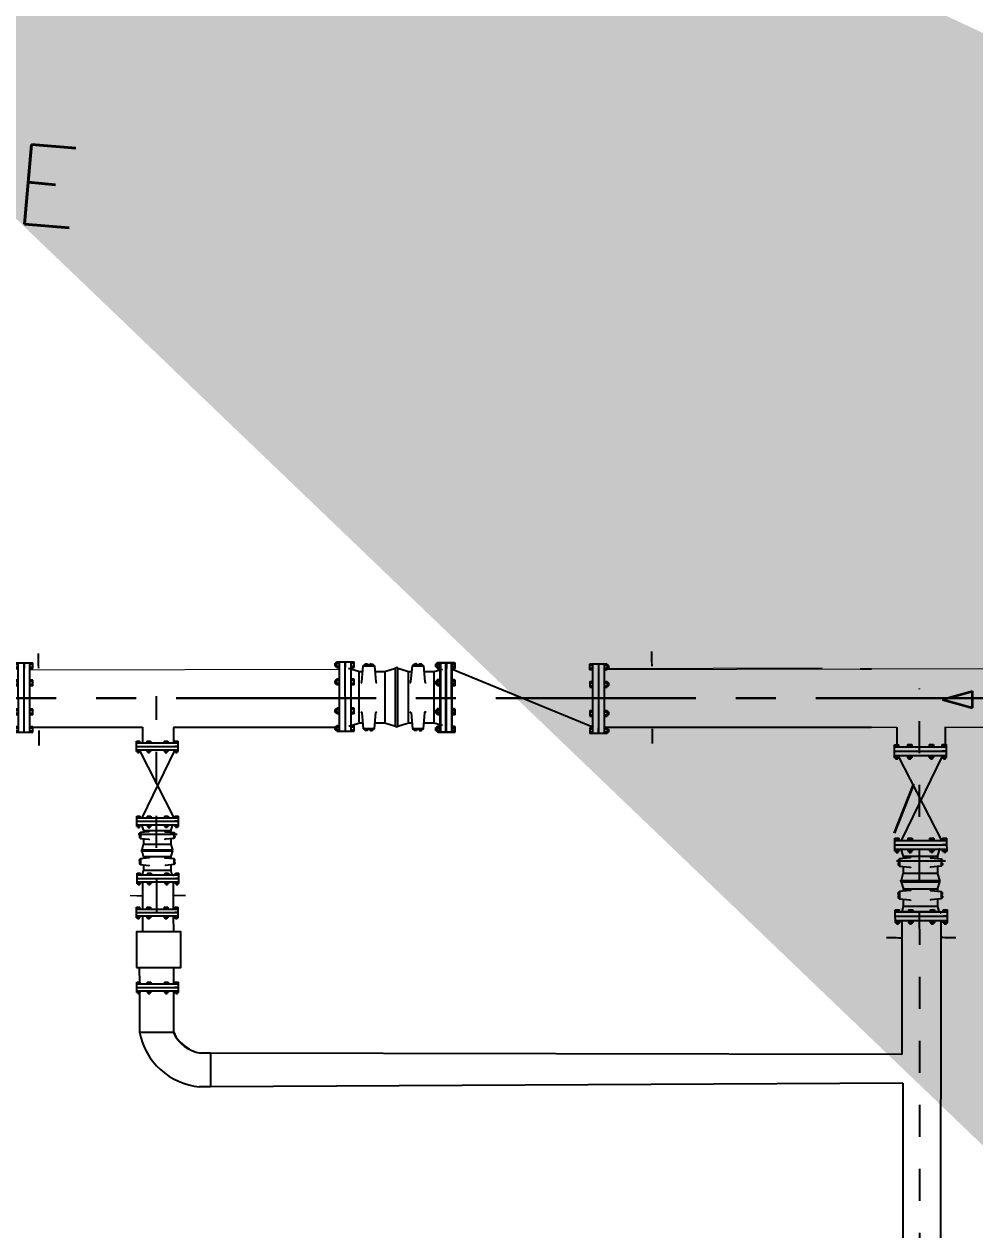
# Model space of a CAD drawing. Header units: inches. Extents: x 191440 to 383551, y 141400 to 284946.
# Drawn here: x 191682.444 to 191685.417, y 141630.821 to 141634.591 of the extents above; entities that cross this region are included whole.
import ezdxf

# ---------------------------------------------------------------- set-up
doc = ezdxf.new("R2010")
doc.units = ezdxf.units.IN
doc.header["$MEASUREMENT"] = 0
for name, pattern in [('CENTER', [2, 1.25, -0.25, 0.25, -0.25]), ('DASHDOT', [1, 0.5, -0.25, 0, -0.25]), ('DGN Style 3', [426.72, 304.8, -121.92]), ('HIDDEN', [9.525, 6.35, -3.175])]:
    doc.linetypes.add(name, pattern=pattern)
for name, color, linetype in [('ARMATURE', 2, 'Continuous'), ('Sanitary', 6, 'Continuous'), ('VP', 7, 'Continuous')]:
    doc.layers.add(name, color=color, linetype=linetype)
for name, color, linetype, lineweight in [('P-TW', 5, 'Continuous', 35), ('PIPING', 40, 'Continuous', 30), ('WB-SJ3-M-SECTA - P-TW', 7, 'Continuous', 35)]:
    doc.layers.add(name, color=color, linetype=linetype, lineweight=lineweight)
doc.styles.add('ROMANS', font='romans', dxfattribs={"height": 1})
doc.dimstyles.new('osama', dxfattribs={"dimtxt": 50, "dimasz": 45, "dimexe": 0.18, "dimexo": 0.0625, "dimgap": 0.2, "dimtad": 0, "dimdec": 0, "dimzin": 0, "dimdsep": 46, "dimtxsty": 'ROMANS', "dimcen": 0, "dimse1": 1, "dimse2": 1, "dimclrd": 3, "dimclre": 3, "dimclrt": 5, "dimadec": 0, "dimazin": 0, "dimtfac": 0.6, "dimtdec": 0, "dimtmove": 2, "dimatfit": 3, "dimfxl": 1, "dimtolj": 1, "dimtzin": 0, "dimarcsym": 0})

# ---------------------------------------------------------------- blocks, each defined once
blk = doc.blocks.new('FLANGE')
h = blk.add_hatch(color=256)
h.dxf.hatch_style = 1
h.paths.add_polyline_path([(2834.8568, 2262.3253), (2834.8643, 2262.3253), (2834.8643, 2262.3178), (2834.8568, 2262.3178)])
h.paths.add_polyline_path([(2834.8568, 2262.2728), (2834.8568, 2262.2803), (2834.8643, 2262.2803), (2834.8643, 2262.2728)])
h.paths.add_polyline_path([(2834.8568, 2262.3928), (2834.8568, 2262.4003), (2834.8643, 2262.4003), (2834.8643, 2262.3928)])
h.paths.add_polyline_path([(2834.8568, 2262.4378), (2834.8568, 2262.4453), (2834.8643, 2262.4453), (2834.8643, 2262.4378)])
h = blk.add_hatch(color=256)
h.dxf.hatch_style = 1
h.paths.add_polyline_path([(2834.8943, 2262.2691), (2834.8943, 2262.2728), (2834.9018, 2262.2728), (2834.9018, 2262.2691)])
h.paths.add_polyline_path([(2834.8943, 2262.2803), (2834.8943, 2262.2841), (2834.9018, 2262.2841), (2834.9018, 2262.2803)])
h.paths.add_polyline_path([(2834.8943, 2262.3141), (2834.8943, 2262.3178), (2834.9018, 2262.3178), (2834.9018, 2262.3141)])
h.paths.add_polyline_path([(2834.9018, 2262.3291), (2834.9018, 2262.3253), (2834.8943, 2262.3253), (2834.8943, 2262.3291)])
h.paths.add_polyline_path([(2834.9018, 2262.3928), (2834.9018, 2262.3891), (2834.8943, 2262.3891), (2834.8943, 2262.3928)])
h.paths.add_polyline_path([(2834.8943, 2262.4003), (2834.8943, 2262.4041), (2834.9018, 2262.4041), (2834.9018, 2262.4003)])
h.paths.add_polyline_path([(2834.9018, 2262.4378), (2834.9018, 2262.4341), (2834.8943, 2262.4341), (2834.8943, 2262.4378)])
h.paths.add_polyline_path([(2834.9018, 2262.4491), (2834.9018, 2262.4453), (2834.8943, 2262.4453), (2834.8943, 2262.4491)])
for p, q in [((2834.8531, 2262.4453), (2834.8531, 2262.4378)), ((2834.8531, 2262.4453), (2834.8643, 2262.4453)), ((2834.8531, 2262.4378), (2834.8643, 2262.4378)), ((2834.8568, 2262.4491), (2834.8568, 2262.4341)), ((2834.8568, 2262.4491), (2834.8643, 2262.4491)), ((2834.8568, 2262.4341), (2834.8643, 2262.4341)), ((2834.8643, 2262.4491), (2834.8643, 2262.2691)), ((2834.8643, 2262.4491), (2834.8793, 2262.4491)), ((2834.8793, 2262.4491), (2834.8793, 2262.2691)), ((2834.8793, 2262.4491), (2834.8793, 2262.2691)), ((2834.8793, 2262.4491), (2834.8943, 2262.4491)), ((2834.8943, 2262.4491), (2834.8943, 2262.2691)), ((2834.8943, 2262.4491), (2834.9018, 2262.4491)), ((2834.8943, 2262.4453), (2834.9018, 2262.4453)), ((2834.8943, 2262.4378), (2834.9018, 2262.4378)), ((2834.8943, 2262.4341), (2834.9018, 2262.4341)), ((2834.9018, 2262.4491), (2834.9018, 2262.4341)), ((2834.8568, 2262.4041), (2834.8568, 2262.3891)), ((2834.8643, 2262.4041), (2834.8568, 2262.4041)), ((2834.9018, 2262.4041), (2834.8943, 2262.4041)), ((2834.9018, 2262.4041), (2834.9018, 2262.3891)), ((2834.8531, 2262.4003), (2834.8531, 2262.3928)), ((2834.8643, 2262.4003), (2834.8531, 2262.4003)), ((2834.8643, 2262.3928), (2834.8531, 2262.3928)), ((2834.8643, 2262.3891), (2834.8568, 2262.3891)), ((2834.9018, 2262.4003), (2834.8943, 2262.4003)), ((2834.9018, 2262.3928), (2834.8943, 2262.3928)), ((2834.9018, 2262.3891), (2834.8943, 2262.3891)), ((2834.8531, 2262.3253), (2834.8531, 2262.3178)), ((2834.8643, 2262.3253), (2834.8531, 2262.3253)), ((2834.8643, 2262.3178), (2834.8531, 2262.3178)), ((2834.8568, 2262.3291), (2834.8568, 2262.3141)), ((2834.8643, 2262.3291), (2834.8568, 2262.3291)), ((2834.8643, 2262.3141), (2834.8568, 2262.3141)), ((2834.9018, 2262.3291), (2834.8943, 2262.3291)), ((2834.9018, 2262.3253), (2834.8943, 2262.3253)), ((2834.9018, 2262.3178), (2834.8943, 2262.3178)), ((2834.9018, 2262.3141), (2834.8943, 2262.3141)), ((2834.9018, 2262.3291), (2834.9018, 2262.3141)), ((2834.8531, 2262.2803), (2834.8531, 2262.2728)), ((2834.8531, 2262.2803), (2834.8643, 2262.2803)), ((2834.8568, 2262.2841), (2834.8568, 2262.2691)), ((2834.8568, 2262.2841), (2834.8643, 2262.2841)), ((2834.8793, 2262.2691), (2834.8793, 2262.2841)), ((2834.8943, 2262.2841), (2834.9018, 2262.2841)), ((2834.8943, 2262.2803), (2834.9018, 2262.2803)), ((2834.9018, 2262.2841), (2834.9018, 2262.2691)), ((2834.8531, 2262.2728), (2834.8643, 2262.2728)), ((2834.8568, 2262.2691), (2834.8643, 2262.2691)), ((2834.8643, 2262.2691), (2834.8793, 2262.2691)), ((2834.8793, 2262.2691), (2834.8943, 2262.2691)), ((2834.8943, 2262.2728), (2834.9018, 2262.2728)), ((2834.8943, 2262.2691), (2834.9018, 2262.2691))]:
    blk.add_line(p, q)

msp = doc.modelspace()

# ---------------------------------------------------------------- linework, layer by layer
at = {"color": 132}
for p, q in [((191683.46665, 141632.38683, -980.94982), (191683.46646, 141632.59015, -980.94982)), ((191683.46665, 141632.38683, -980.94982), (191683.46646, 141632.59015, -980.94982)), ((191682.80057, 141632.05811, -416.55868), (191682.92256, 141632.05822, -416.55868)), ((191682.80057, 141632.05811, -416.55868), (191682.92256, 141632.05822, -416.55868)), ((191685.17168, 141631.97468, -490.17491), (191685.32417, 141631.97482, -490.17491)), ((191685.17168, 141631.97468, -490.17491), (191685.32417, 141631.97482, -490.17491))]:
    msp.add_line(p, q, dxfattribs=at)
for p, q in [((191683.78525, 141632.57307, -980.94982), (191684.22421, 141632.3921, -980.94982)), ((191682.91358, 141632.10848, -416.55868), (191682.80458, 141632.32139, -416.55868)), ((191682.81311, 141632.10875, -416.55868), (191682.91666, 141632.32159, -416.55868)), ((191685.31295, 141632.03764, -490.17491), (191685.17669, 141632.30377, -490.17491)), ((191685.18735, 141632.03798, -490.17491), (191685.31679, 141632.30403, -490.17491))]:
    msp.add_line(p, q)
at = {"linetype": 'DASHDOT', "ltscale": 0.1}
for p, q in [((191685.24959, 141621.71161, -122.09373), (191685.24343, 141632.5132, -122.09373)), ((191682.85866, 141631.81565, -122.09373), (191682.85797, 141632.48893, -122.09373))]:
    msp.add_line(p, q, dxfattribs=at)
at = {"color": 4, "linetype": 'HIDDEN', "ltscale": 0.1}
for points, const_width, elevation in [([(191682.48848, 141632.62358), (191682.48918, 141632.57639)], 0.00618, 0.6), ([(191684.406, 141632.62967), (191684.40671, 141632.58249)], 0.00618, 0.6), ([(191682.49026, 141632.38204), (191682.49096, 141632.33485)], 0.00618, 491.37491), ([(191684.40779, 141632.38813), (191684.40849, 141632.34095)], 0.00618, 491.37491), ([(191682.81287, 141631.86522), (191682.77512, 141631.86571)], 0.00495, -23.93875), ([(191682.94887, 141631.8658), (191682.91112, 141631.86629)], 0.00495, -416.55868), ([(191685.18705, 141631.73357), (191685.13987, 141631.73418)], 0.00618, 0.6), ([(191685.35705, 141631.73429), (191685.30986, 141631.7349)], 0.00618, -490.17491)]:
    msp.add_lwpolyline(points, dxfattribs=dict(at, const_width=const_width, elevation=elevation))
at = {"color": 5}
for points, elevation in [([(191685.09341, 141632.57347), (191685.05832, 141632.57337)], -490.17491), ([(191682.81469, 141632.39166), (191682.46232, 141632.39175)], -490.17491), ([(191682.8147, 141632.3922), (191682.81459, 141632.34084)], -416.55868), ([(191682.91088, 141632.39165), (191682.91116, 141632.3411)], -416.55868), ([(191683.43045, 141632.39144), (191682.91088, 141632.39153)], -490.17491), ([(191685.09341, 141632.39133), (191684.25757, 141632.3916)], -490.17491), ([(191685.17283, 141632.39245), (191685.1727, 141632.32824)], -490.17491), ([(191685.3232, 141632.39331), (191685.32355, 141632.33018)], -490.17491), ([(191682.81387, 141631.90853), (191682.81402, 141631.8238)], -416.55868), ([(191682.91045, 141631.90861), (191682.91059, 141631.82389)], -416.55868), ([(191682.81406, 141631.80209), (191682.81415, 141631.75272)], -416.55868), ([(191682.91063, 141631.80218), (191682.91071, 141631.75272)], -416.55868), ([(191685.18789, 141631.7877), (191685.18827, 141631.36889)], -490.17491), ([(191685.30988, 141631.78781), (191685.30051, 141621.72251)], -490.17491), ([(191682.80427, 141631.64101), (191682.8044, 141631.58972)], 0.6), ([(191682.9109, 141631.64101), (191682.91099, 141631.58982)], -416.55868), ([(191682.80446, 141631.56801), (191682.8048, 141631.4379)], 0.6), ([(191682.91102, 141631.56811), (191682.91124, 141631.44095)], -416.55868), ([(191682.80455, 141631.43889), (191682.91028, 141631.43889)], 0.6), ([(191683.02676, 141631.37339), (191682.99552, 141631.37339)], 0.6), ([(191685.18827, 141631.36889), (191683.02676, 141631.37339)], 0.6), ([(191683.02676, 141631.37339), (191683.02676, 141631.26766)], 0.6), ([(191683.02676, 141631.26766), (191682.99293, 141631.26766)], 0.6), ([(191685.19136, 141631.27968), (191683.02676, 141631.26766)], 0.6), ([(191685.19093, 141631.27968), (191685.19971, 141621.70093)], 0.6)]:
    msp.add_lwpolyline(points, dxfattribs=dict(at, elevation=elevation))
for centre, radius, start, end in [((191683.01359, 141631.47963, 0.6), 0.21297, 191.02678, 264.43299), ((191683.0111, 141631.48188, 0.6), 0.1096, 203.09195, 261.82952), ((191683.00367, 141631.4763, -353.98487), 0.0992, 201.06325, 244.78776)]:
    msp.add_arc(centre, radius, start, end, dxfattribs=at)
at = {"layer": 'ARMATURE', "color": 1}
for p, q in [((191683.49199, 141632.4088, -980.94982), (191683.49185, 141632.56321, -980.94982)), ((191683.57255, 141632.40887, -980.94982), (191683.57241, 141632.56329, -980.94982)), ((191683.64571, 141632.40894, -980.94982), (191683.64557, 141632.56336, -980.94982)), ((191683.72627, 141632.40901, -980.94982), (191683.72612, 141632.56343, -980.94982)), ((191682.81867, 141632.0697, -416.55868), (191682.90094, 141632.06978, -416.55868)), ((191682.8187, 141632.02678, -416.55868), (191682.90098, 141632.02686, -416.55868)), ((191682.81874, 141631.9878, -416.55868), (191682.90101, 141631.98788, -416.55868)), ((191685.1943, 141631.98917, -490.17491), (191685.29714, 141631.98926, -490.17491)), ((191682.81878, 141631.94488, -416.55868), (191682.90105, 141631.94495, -416.55868)), ((191685.19435, 141631.93552, -490.17491), (191685.29719, 141631.93561, -490.17491)), ((191685.19439, 141631.88679, -490.17491), (191685.29723, 141631.88688, -490.17491)), ((191685.19444, 141631.83314, -490.17491), (191685.29728, 141631.83323, -490.17491))]:
    msp.add_line(p, q, dxfattribs=at)
for points, elevation in [([(191683.45875, 141632.57646), (191683.48916, 141632.56707, 0.0655435), (191683.49458, 141632.56636), (191683.50265, 141632.56637, 0.0655435)], -980.94982), ([(191683.49642, 141632.53143, 0.3888787), (191683.4999, 141632.53462), (191683.50416, 141632.58384), (191683.5391, 141632.58387), (191683.54345, 141632.53466, 0.3888787), (191683.54693, 141632.53147)], -980.94982), ([(191683.51559, 141632.58734), (191683.51559, 141632.5895, 0.1715729), (191683.51229, 141632.5895), (191683.51229, 141632.58734)], -980.94982), ([(191683.52766, 141632.58735), (191683.52766, 141632.58952, -0.1715729), (191683.53096, 141632.58952), (191683.53096, 141632.58736)], -980.94982), ([(191683.54064, 141632.5664), (191683.56967, 141632.56643, 0.0655435), (191683.57509, 141632.56715), (191683.60548, 141632.57659)], -980.94982), ([(191683.61247, 141632.5766), (191683.64287, 141632.56721, 0.0655435), (191683.6483, 141632.5665), (191683.65637, 141632.56651, 0.0655435)], -980.94982), ([(191683.65014, 141632.53157, 0.3888787), (191683.65362, 141632.53476), (191683.65788, 141632.58398), (191683.69281, 141632.58401), (191683.69716, 141632.5348, 0.3888787), (191683.70065, 141632.53161)], -980.94982), ([(191683.66931, 141632.58748), (191683.66931, 141632.58965, 0.1715729), (191683.666, 141632.58964), (191683.66601, 141632.58748)], -980.94982), ([(191683.68138, 141632.58749), (191683.68138, 141632.58966, -0.1715729), (191683.68468, 141632.58966), (191683.68468, 141632.5875)], -980.94982), ([(191683.69436, 141632.56654), (191683.72338, 141632.56657, 0.0655435), (191683.72881, 141632.56729), (191683.75221, 141632.57358)], -980.94982), ([(191683.49651, 141632.44059, -0.3888787), (191683.49999, 141632.43741), (191683.50434, 141632.3882), (191683.53928, 141632.38823), (191683.54354, 141632.43745, -0.3888787), (191683.54701, 141632.44064)], -980.94982), ([(191683.65022, 141632.44073, -0.3888787), (191683.65371, 141632.43755), (191683.65806, 141632.38834), (191683.69299, 141632.38837), (191683.69725, 141632.43759, -0.3888787), (191683.70073, 141632.44078)], -980.94982), ([(191683.45892, 141632.39549), (191683.48931, 141632.40494, -0.0655435), (191683.49473, 141632.40566), (191683.50279, 141632.40566, -0.0655435)], -980.94982), ([(191683.51578, 141632.38471), (191683.51578, 141632.38255, -0.1715729), (191683.51248, 141632.38255), (191683.51247, 141632.38471)], -980.94982), ([(191683.52785, 141632.38472), (191683.52785, 141632.38256, 0.1715729), (191683.53115, 141632.38257), (191683.53115, 141632.38473)], -980.94982), ([(191683.54079, 141632.4057), (191683.56981, 141632.40572, -0.0655435), (191683.57524, 141632.40502), (191683.60565, 141632.39563)], -980.94982), ([(191683.61263, 141632.39563), (191683.64302, 141632.40508, -0.0655435), (191683.64845, 141632.4058), (191683.65651, 141632.4058, -0.0655435)], -980.94982), ([(191683.66949, 141632.38485), (191683.6695, 141632.38269, -0.1715729), (191683.66619, 141632.38269), (191683.66619, 141632.38485)], -980.94982), ([(191683.68156, 141632.38487), (191683.68157, 141632.3827, 0.1715729), (191683.68487, 141632.38271), (191683.68486, 141632.38487)], -980.94982), ([(191683.69451, 141632.40584), (191683.72353, 141632.40587, -0.0655435), (191683.72896, 141632.40516), (191683.75237, 141632.3989)], -980.94982), ([(191682.81158, 141632.08732), (191682.81661, 141632.07113, -0.0655435), (191682.81699, 141632.06824), (191682.817, 141632.06394, -0.0655435)], -416.55868), ([(191682.908, 141632.08741), (191682.90299, 141632.07121, 0.0655435), (191682.90262, 141632.06832), (191682.90262, 141632.06402, 0.0655435)], -416.55868), ([(191682.80583, 141632.05703), (191682.80468, 141632.05703, -0.1715729), (191682.80468, 141632.05879), (191682.80583, 141632.05879)], -416.55868), ([(191682.80584, 141632.0506), (191682.80469, 141632.0506, 0.1715729), (191682.80469, 141632.04884), (191682.80584, 141632.04884)], -416.55868), ([(191682.83561, 141632.0673, -0.3888787), (191682.83391, 141632.06544), (191682.80769, 141632.06312), (191682.80771, 141632.04451), (191682.83393, 141632.04224, -0.3888787), (191682.83563, 141632.04039)], -416.55868), ([(191682.81701, 141632.0437), (191682.81703, 141632.02824, -0.0655435), (191682.81665, 141632.02535), (191682.81165, 141632.00915)], -416.55868), ([(191682.884, 141632.06734, 0.3888787), (191682.8857, 141632.06549), (191682.91193, 141632.06322), (191682.91194, 141632.0446), (191682.88572, 141632.04229, 0.3888787), (191682.88403, 141632.04043)], -416.55868), ([(191682.90264, 141632.04378), (191682.90265, 141632.02832, 0.0655435), (191682.90304, 141632.02542), (191682.90807, 141632.00923)], -416.55868), ([(191682.91379, 141632.05713), (191682.91495, 141632.05713, 0.1715729), (191682.91494, 141632.05889), (191682.91379, 141632.05889)], -416.55868), ([(191682.9138, 141632.0507), (191682.91495, 141632.0507, -0.1715729), (191682.91495, 141632.04894), (191682.9138, 141632.04894)], -416.55868), ([(191682.81165, 141632.00542), (191682.81668, 141631.98923, -0.0655435), (191682.81707, 141631.98634), (191682.81707, 141631.98204, -0.0655435)], -416.55868), ([(191682.90807, 141632.00551), (191682.90307, 141631.98931, 0.0655435), (191682.90269, 141631.98642), (191682.90269, 141631.98212, 0.0655435)], -416.55868), ([(191685.18544, 141632.01119), (191685.19173, 141631.99095, -0.0655435), (191685.19221, 141631.98734), (191685.19221, 141631.98197, -0.0655435)], -490.17491), ([(191685.30596, 141632.0113), (191685.29971, 141631.99105, 0.0655435), (191685.29924, 141631.98744), (191685.29924, 141631.98207, 0.0655435)], -490.17491), ([(191682.80591, 141631.97513), (191682.80476, 141631.97513, -0.1715729), (191682.80475, 141631.97689), (191682.80591, 141631.97689)], -416.55868), ([(191682.80591, 141631.9687), (191682.80476, 141631.9687, 0.1715729), (191682.80476, 141631.96694), (191682.80592, 141631.96694)], -416.55868), ([(191682.83568, 141631.98539, -0.3888787), (191682.83398, 141631.98354), (191682.80776, 141631.98122), (191682.80778, 141631.96261), (191682.83401, 141631.96034, -0.3888787), (191682.83571, 141631.95848)], -416.55868), ([(191682.88408, 141631.98544, 0.3888787), (191682.88578, 141631.98359), (191682.912, 141631.98132), (191682.91202, 141631.9627), (191682.8858, 141631.96038, 0.3888787), (191682.8841, 141631.95853)], -416.55868), ([(191682.91387, 141631.97523), (191682.91502, 141631.97523, 0.1715729), (191682.91502, 141631.97699), (191682.91387, 141631.97699)], -416.55868), ([(191682.91387, 141631.9688), (191682.91503, 141631.9688, -0.1715729), (191682.91503, 141631.96704), (191682.91388, 141631.96704)], -416.55868), ([(191685.17826, 141631.97333), (191685.17682, 141631.97332, -0.1715729), (191685.17682, 141631.97552), (191685.17826, 141631.97552)], -490.17491), ([(191685.21548, 141631.98616, -0.3888787), (191685.21335, 141631.98384), (191685.18058, 141631.98094), (191685.1806, 141631.95767), (191685.21338, 141631.95484, -0.3888787), (191685.21551, 141631.95252)], -490.17491), ([(191685.27597, 141631.98621, 0.3888787), (191685.2781, 141631.9839), (191685.31088, 141631.98106), (191685.3109, 141631.95779), (191685.27812, 141631.9549, 0.3888787), (191685.276, 141631.95258)], -490.17491), ([(191685.31321, 141631.97345), (191685.31465, 141631.97345, 0.1715729), (191685.31465, 141631.97565), (191685.31321, 141631.97565)], -490.17491), ([(191682.81709, 141631.9618), (191682.8171, 141631.94634, -0.0655435), (191682.81673, 141631.94344), (191682.81339, 141631.93097)], -416.55868), ([(191682.90271, 141631.96188), (191682.90273, 141631.94641, 0.0655435), (191682.90311, 141631.94352), (191682.90646, 141631.93105)], -416.55868), ([(191685.17827, 141631.96529), (191685.17683, 141631.96529, 0.1715729), (191685.17683, 141631.96309), (191685.17827, 141631.96309)], -490.17491), ([(191685.19224, 141631.95667), (191685.19225, 141631.93734, -0.0655435), (191685.19178, 141631.93372), (191685.18553, 141631.91347)], -490.17491), ([(191685.29926, 141631.95677), (191685.29928, 141631.93743, 0.0655435), (191685.29976, 141631.93382), (191685.30605, 141631.91358)], -490.17491), ([(191685.31322, 141631.96541), (191685.31466, 141631.96541, -0.1715729), (191685.31466, 141631.96321), (191685.31322, 141631.96321)], -490.17491), ([(191685.18553, 141631.90882), (191685.19182, 141631.88858, -0.0655435), (191685.1923, 141631.88497), (191685.19231, 141631.87959, -0.0655435)], -490.17491), ([(191685.30606, 141631.90893), (191685.2998, 141631.88868, 0.0655435), (191685.29933, 141631.88506), (191685.29934, 141631.87969, 0.0655435)], -490.17491), ([(191685.17835, 141631.87095), (191685.17691, 141631.87095, -0.1715729), (191685.17691, 141631.87315), (191685.17835, 141631.87315)], -490.17491), ([(191685.17836, 141631.86291), (191685.17692, 141631.86291, 0.1715729), (191685.17692, 141631.86071), (191685.17836, 141631.86071)], -490.17491), ([(191685.21557, 141631.88378, -0.3888787), (191685.21345, 141631.88146), (191685.18067, 141631.87857), (191685.18069, 141631.8553), (191685.21347, 141631.85246, -0.3888787), (191685.2156, 141631.85014)], -490.17491), ([(191685.19233, 141631.85429), (191685.19235, 141631.83496, -0.0655435), (191685.19187, 141631.83135), (191685.18771, 141631.81575)], -490.17491), ([(191685.27606, 141631.88384, 0.3888787), (191685.27819, 141631.88152), (191685.31097, 141631.87868), (191685.31099, 141631.85542), (191685.27822, 141631.85252, 0.3888787), (191685.2761, 141631.8502)], -490.17491), ([(191685.29936, 141631.85439), (191685.29938, 141631.83506, 0.0655435), (191685.29986, 141631.83144), (191685.30405, 141631.81586)], -490.17491), ([(191685.3133, 141631.87107), (191685.31474, 141631.87107, 0.1715729), (191685.31474, 141631.87327), (191685.3133, 141631.87327)], -490.17491), ([(191685.31331, 141631.86303), (191685.31475, 141631.86304, -0.1715729), (191685.31475, 141631.86084), (191685.31331, 141631.86084)], -490.17491)]:
    msp.add_lwpolyline(points, format="xyb", dxfattribs=dict(at, elevation=elevation))
for points, elevation in [([(191683.50695, 141632.58454), (191683.5363, 141632.58457), (191683.5363, 141632.58736), (191683.50695, 141632.58733)], -980.94982), ([(191683.51724, 141632.58734), (191683.51724, 141632.58951), (191683.51681, 141632.58979), (191683.51106, 141632.58978), (191683.51064, 141632.5895), (191683.51064, 141632.58734)], -980.94982), ([(191683.52601, 141632.58735), (191683.52601, 141632.58951), (191683.52644, 141632.5898), (191683.53218, 141632.5898), (191683.53261, 141632.58952), (191683.53261, 141632.58736)], -980.94982), ([(191683.66067, 141632.58468), (191683.69002, 141632.58471), (191683.69002, 141632.5875), (191683.66067, 141632.58747)], -980.94982), ([(191683.67096, 141632.58748), (191683.67096, 141632.58965), (191683.67053, 141632.58993), (191683.66478, 141632.58992), (191683.66435, 141632.58964), (191683.66436, 141632.58748)], -980.94982), ([(191683.67973, 141632.58749), (191683.67973, 141632.58965), (191683.68015, 141632.58994), (191683.6859, 141632.58994), (191683.68633, 141632.58966), (191683.68633, 141632.5875)], -980.94982), ([(191683.50713, 141632.3875), (191683.53648, 141632.38753), (191683.53648, 141632.38473), (191683.50714, 141632.38471)], -980.94982), ([(191683.51743, 141632.38472), (191683.51743, 141632.38255), (191683.517, 141632.38227), (191683.51125, 141632.38226), (191683.51083, 141632.38255), (191683.51082, 141632.38471)], -980.94982), ([(191683.52619, 141632.38472), (191683.5262, 141632.38256), (191683.52663, 141632.38228), (191683.53237, 141632.38228), (191683.5328, 141632.38257), (191683.5328, 141632.38473)], -980.94982), ([(191683.66085, 141632.38764), (191683.6902, 141632.38767), (191683.6902, 141632.38487), (191683.66086, 141632.38485)], -980.94982), ([(191683.67114, 141632.38486), (191683.67115, 141632.38269), (191683.67072, 141632.38241), (191683.66497, 141632.3824), (191683.66454, 141632.38269), (191683.66454, 141632.38485)], -980.94982), ([(191683.67991, 141632.38486), (191683.67991, 141632.3827), (191683.68034, 141632.38242), (191683.68609, 141632.38242), (191683.68652, 141632.38271), (191683.68652, 141632.38487)], -980.94982), ([(191682.80583, 141632.05615), (191682.80468, 141632.05615), (191682.80453, 141632.05638), (191682.80453, 141632.05944), (191682.80468, 141632.05967), (191682.80583, 141632.05967)], -416.55868), ([(191682.80584, 141632.05148), (191682.80469, 141632.05148), (191682.80454, 141632.05125), (191682.80454, 141632.04819), (191682.80469, 141632.04796), (191682.80584, 141632.04796)], -416.55868), ([(191682.80732, 141632.06163), (191682.80733, 141632.046), (191682.80584, 141632.046), (191682.80583, 141632.06163)], -416.55868), ([(191682.9123, 141632.06173), (191682.91231, 141632.04609), (191682.9138, 141632.04609), (191682.91379, 141632.06173)], -416.55868), ([(191682.91379, 141632.05625), (191682.91495, 141632.05625), (191682.9151, 141632.05648), (191682.91509, 141632.05954), (191682.91494, 141632.05977), (191682.91379, 141632.05977)], -416.55868), ([(191682.9138, 141632.05158), (191682.91495, 141632.05158), (191682.9151, 141632.05135), (191682.9151, 141632.04829), (191682.91495, 141632.04806), (191682.9138, 141632.04806)], -416.55868), ([(191682.80591, 141631.97425), (191682.80476, 141631.97425), (191682.80461, 141631.97448), (191682.8046, 141631.97754), (191682.80475, 141631.97777), (191682.80591, 141631.97777)], -416.55868), ([(191682.80591, 141631.96958), (191682.80476, 141631.96958), (191682.80461, 141631.96935), (191682.80461, 141631.96629), (191682.80476, 141631.96606), (191682.80592, 141631.96606)], -416.55868), ([(191682.80739, 141631.97973), (191682.80741, 141631.9641), (191682.80592, 141631.96409), (191682.8059, 141631.97973)], -416.55868), ([(191682.91238, 141631.97983), (191682.91239, 141631.96419), (191682.91388, 141631.96419), (191682.91386, 141631.97983)], -416.55868), ([(191682.91387, 141631.97435), (191682.91502, 141631.97435), (191682.91517, 141631.97458), (191682.91517, 141631.97764), (191682.91502, 141631.97787), (191682.91387, 141631.97787)], -416.55868), ([(191682.91387, 141631.96968), (191682.91503, 141631.96968), (191682.91518, 141631.96945), (191682.91518, 141631.96639), (191682.91503, 141631.96616), (191682.91388, 141631.96616)], -416.55868), ([(191685.17826, 141631.97223), (191685.17682, 141631.97222), (191685.17663, 141631.97251), (191685.17663, 141631.97634), (191685.17682, 141631.97662), (191685.17826, 141631.97662)], -490.17491), ([(191685.18012, 141631.97908), (191685.18013, 141631.95954), (191685.17827, 141631.95953), (191685.17825, 141631.97908)], -490.17491), ([(191685.31134, 141631.9792), (191685.31136, 141631.95966), (191685.31322, 141631.95966), (191685.3132, 141631.9792)], -490.17491), ([(191685.31321, 141631.97235), (191685.31465, 141631.97235), (191685.31484, 141631.97264), (191685.31484, 141631.97646), (191685.31465, 141631.97675), (191685.31321, 141631.97675)], -490.17491), ([(191685.31322, 141631.96651), (191685.31466, 141631.96651), (191685.31485, 141631.96623), (191685.31485, 141631.9624), (191685.31466, 141631.96211), (191685.31322, 141631.96211)], -490.17491), ([(191685.17827, 141631.96639), (191685.17683, 141631.96638), (191685.17664, 141631.9661), (191685.17664, 141631.96227), (191685.17683, 141631.96199), (191685.17827, 141631.96199)], -490.17491), ([(191685.17835, 141631.86985), (191685.17691, 141631.86985), (191685.17673, 141631.87013), (191685.17672, 141631.87396), (191685.17691, 141631.87425), (191685.17835, 141631.87425)], -490.17491), ([(191685.17836, 141631.86401), (191685.17692, 141631.86401), (191685.17673, 141631.86372), (191685.17673, 141631.8599), (191685.17692, 141631.85961), (191685.17836, 141631.85961)], -490.17491), ([(191685.18021, 141631.8767), (191685.18023, 141631.85716), (191685.17837, 141631.85716), (191685.17835, 141631.8767)], -490.17491), ([(191685.31144, 141631.87682), (191685.31146, 141631.85728), (191685.31332, 141631.85728), (191685.3133, 141631.87683)], -490.17491), ([(191685.3133, 141631.86997), (191685.31474, 141631.86997), (191685.31493, 141631.87026), (191685.31493, 141631.87409), (191685.31474, 141631.87437), (191685.3133, 141631.87437)], -490.17491), ([(191685.31331, 141631.86413), (191685.31475, 141631.86413), (191685.31494, 141631.86385), (191685.31494, 141631.86002), (191685.31475, 141631.85974), (191685.31331, 141631.85974)], -490.17491)]:
    msp.add_lwpolyline(points, close=True, dxfattribs=dict(at, elevation=elevation))
for points, elevation in [([(191683.60914, 141632.39214), (191683.60565, 141632.39563), (191683.60548, 141632.57659), (191683.60897, 141632.58009)], -980.94982), ([(191683.60914, 141632.39214), (191683.61263, 141632.39563), (191683.61247, 141632.5766), (191683.60897, 141632.58009)], -980.94982), ([(191682.80971, 141632.08918), (191682.81158, 141632.08732), (191682.908, 141632.08741), (191682.90986, 141632.08927)], -416.55868), ([(191682.80979, 141632.00728), (191682.81165, 141632.00915), (191682.90807, 141632.00923), (191682.90993, 141632.00737)], -416.55868), ([(191682.80979, 141632.00728), (191682.81165, 141632.00542), (191682.90807, 141632.00551), (191682.90993, 141632.00737)], -416.55868), ([(191685.18311, 141632.01352), (191685.18544, 141632.01119), (191685.30596, 141632.0113), (191685.30829, 141632.01363)], -490.17491), ([(191682.81129, 141631.92857), (191682.81341, 141631.93106), (191682.90983, 141631.93115), (191682.91172, 141631.92708)], -416.55868), ([(191685.1832, 141631.91114), (191685.18553, 141631.91347), (191685.30605, 141631.91358), (191685.30838, 141631.91126)], -490.17491), ([(191685.1832, 141631.91114), (191685.18553, 141631.90882), (191685.30606, 141631.90893), (191685.30838, 141631.91126)], -490.17491), ([(191685.18508, 141631.81276), (191685.18773, 141631.81586), (191685.30825, 141631.81597), (191685.31061, 141631.81089)], -490.17491)]:
    msp.add_lwpolyline(points, dxfattribs=dict(at, elevation=elevation))
for centre, radius, start, end in [((191683.51045, 141632.58384, -980.94982), 0.000699, 0.0525, 90.0525), ((191683.51146, 141632.58844, -980.94982), 0.00134, 52.16806, 127.93694), ((191683.51641, 141632.58844, -980.94982), 0.00134, 52.16806, 127.93694), ((191683.52683, 141632.58845, -980.94982), 0.00134, 52.16806, 127.93694), ((191683.53179, 141632.58846, -980.94982), 0.00134, 52.16806, 127.93694), ((191683.53281, 141632.58386, -980.94982), 0.000699, 90.0525, 180.0525), ((191683.66417, 141632.58398, -980.94982), 0.000699, 0.0525, 90.0525), ((191683.66518, 141632.58858, -980.94982), 0.00134, 52.16806, 127.93694), ((191683.67013, 141632.58859, -980.94982), 0.00134, 52.16806, 127.93694), ((191683.68055, 141632.58859, -980.94982), 0.00134, 52.16806, 127.93694), ((191683.6855, 141632.5886, -980.94982), 0.00134, 52.16806, 127.93694), ((191683.68653, 141632.58401, -980.94982), 0.000699, 90.0525, 180.0525), ((191683.51063, 141632.3882, -980.94982), 0.000699, 270.0525, 0.0525), ((191683.51165, 141632.38361, -980.94982), 0.00134, 232.16806, 307.93694), ((191683.5166, 141632.38361, -980.94982), 0.00134, 232.16806, 307.93694), ((191683.52702, 141632.38362, -980.94982), 0.00134, 232.16806, 307.93694), ((191683.53197, 141632.38363, -980.94982), 0.00134, 232.16806, 307.93694), ((191683.53299, 141632.38822, -980.94982), 0.000699, 180.0525, 270.0525), ((191683.66435, 141632.38834, -980.94982), 0.000699, 270.0525, 0.0525), ((191683.66537, 141632.38375, -980.94982), 0.00134, 232.16806, 307.93694), ((191683.67032, 141632.38375, -980.94982), 0.00134, 232.16806, 307.93694), ((191683.68074, 141632.38376, -980.94982), 0.00134, 232.16806, 307.93694), ((191683.68569, 141632.38377, -980.94982), 0.00134, 232.16806, 307.93694), ((191683.6867, 141632.38836, -980.94982), 0.000699, 180.0525, 270.0525), ((191682.80524, 141632.05923, -416.55868), 0.000716, 142.16806, 217.93694), ((191682.80525, 141632.05659, -416.55868), 0.000716, 142.16806, 217.93694), ((191682.80525, 141632.05104, -416.55868), 0.000716, 142.16806, 217.93694), ((191682.80525, 141632.0484, -416.55868), 0.000716, 142.16806, 217.93694), ((191682.80769, 141632.05977, -416.55868), 0.000372, 180.0525, 270.0525), ((191682.8077, 141632.04786, -416.55868), 0.000372, 90.0525, 180.0525), ((191682.91193, 141632.05987, -416.55868), 0.000372, 270.0525, 0.0525), ((191682.91194, 141632.04795, -416.55868), 0.000372, 0.0525, 90.0525), ((191682.91438, 141632.05933, -416.55868), 0.000716, 322.16806, 37.93694), ((191682.91438, 141632.05669, -416.55868), 0.000716, 322.16806, 37.93694), ((191682.91439, 141632.05114, -416.55868), 0.000716, 322.16806, 37.93694), ((191682.91439, 141632.0485, -416.55868), 0.000716, 322.16806, 37.93694), ((191682.80532, 141631.97733, -416.55868), 0.000716, 142.16806, 217.93694), ((191682.80532, 141631.97469, -416.55868), 0.000716, 142.16806, 217.93694), ((191682.80533, 141631.96914, -416.55868), 0.000716, 142.16806, 217.93694), ((191682.80533, 141631.9665, -416.55868), 0.000716, 142.16806, 217.93694), ((191682.80777, 141631.97787, -416.55868), 0.000372, 180.0525, 270.0525), ((191682.91201, 141631.97797, -416.55868), 0.000372, 270.0525, 0.0525), ((191682.91445, 141631.97743, -416.55868), 0.000716, 322.16806, 37.93694), ((191682.91446, 141631.97479, -416.55868), 0.000716, 322.16806, 37.93694), ((191682.91446, 141631.96924, -416.55868), 0.000716, 322.16806, 37.93694), ((191682.91446, 141631.9666, -416.55868), 0.000716, 322.16806, 37.93694), ((191685.17752, 141631.97607, -490.17491), 0.000895, 142.16806, 217.93694), ((191685.17753, 141631.97277, -490.17491), 0.000895, 142.16806, 217.93694), ((191685.18058, 141631.97675, -490.17491), 0.000465, 180.0525, 270.0525), ((191685.31088, 141631.97687, -490.17491), 0.000465, 270.0525, 0.0525), ((191685.31394, 141631.9762, -490.17491), 0.000895, 322.16806, 37.93694), ((191685.31394, 141631.9729, -490.17491), 0.000895, 322.16806, 37.93694), ((191685.31395, 141631.96596, -490.17491), 0.000895, 322.16806, 37.93694), ((191682.80778, 141631.96596, -416.55868), 0.000372, 90.0525, 180.0525), ((191682.91202, 141631.96605, -416.55868), 0.000372, 0.0525, 90.0525), ((191685.17753, 141631.96584, -490.17491), 0.000895, 142.16806, 217.93694), ((191685.17754, 141631.96254, -490.17491), 0.000895, 142.16806, 217.93694), ((191685.1806, 141631.96186, -490.17491), 0.000465, 90.0525, 180.0525), ((191685.31089, 141631.96198, -490.17491), 0.000465, 0.0525, 90.0525), ((191685.31395, 141631.96266, -490.17491), 0.000895, 322.16806, 37.93694), ((191685.17762, 141631.8737, -490.17491), 0.000895, 142.16806, 217.93694), ((191685.17762, 141631.8704, -490.17491), 0.000895, 142.16806, 217.93694), ((191685.17763, 141631.86346, -490.17491), 0.000895, 142.16806, 217.93694), ((191685.17763, 141631.86016, -490.17491), 0.000895, 142.16806, 217.93694), ((191685.18068, 141631.87438, -490.17491), 0.000465, 180.0525, 270.0525), ((191685.18069, 141631.85949, -490.17491), 0.000465, 90.0525, 180.0525), ((191685.31097, 141631.8745, -490.17491), 0.000465, 270.0525, 0.0525), ((191685.31099, 141631.85961, -490.17491), 0.000465, 0.0525, 90.0525), ((191685.31403, 141631.87382, -490.17491), 0.000895, 322.16806, 37.93694), ((191685.31404, 141631.87052, -490.17491), 0.000895, 322.16806, 37.93694), ((191685.31404, 141631.86358, -490.17491), 0.000895, 322.16806, 37.93694), ((191685.31405, 141631.86029, -490.17491), 0.000895, 322.16806, 37.93694)]:
    msp.add_arc(centre, radius, start, end, dxfattribs=at)
at = {"layer": 'P-TW', "color": 5, "linetype": 'Continuous', "lineweight": 20}
for p, q in [((191683.43029, 141632.57263, -610.38216), (191682.46216, 141632.57022, -1002.50954)), ((191684.93875, 141632.57639, 0.6), (191684.2574, 141632.57469, -275.37012)), ((191686.27, 141632.57639, 0.6), (191684.25741, 141632.57138, -814.57419)), ((191685.17283, 141632.39162, -443.16034), (191685.05849, 141632.39168, -490.17491)), ((191686.25208, 141632.391, 0.6), (191685.32321, 141632.39153, -381.32632))]:
    msp.add_line(p, q, dxfattribs=at)
at = {"layer": 'PIPING', "color": 8, "linetype": 'CENTER', "ltscale": 0.5, "elevation": 0.6}
msp.add_lwpolyline([(191680.91924, 141632.48267), (191687.50568, 141632.48267)], dxfattribs=at)
at = {"layer": 'VP', "elevation": 0.6}
msp.add_lwpolyline([(191682.79519, 141631.64101), (191682.93431, 141631.64101), (191682.93431, 141631.75272), (191682.79519, 141631.75272)], close=True, dxfattribs=at)
at = {"layer": 'WB-SJ3-M-SECTA - P-TW', "color": 3, "linetype": 'DGN Style 3', "lineweight": 35}
for q in [(191685.40858, 141632.50505, 0.6), (191685.40858, 141632.45302, 0.6)]:
    msp.add_line((191685.31548, 141632.47904, 0.6), q, dxfattribs=at)
at = {"layer": 'WB-SJ3-M-SECTA - P-TW', "color": 252}
msp.add_line((191685.1656, 141632.06086, 0.6), (191685.22597, 141632.21462, 0.6), dxfattribs=at)
at = {"layer": 'WB-SJ3-M-SECTA - P-TW', "color": 3, "linetype": 'DGN Style 3', "lineweight": 35, "elevation": 0.6, "flags": 128}
msp.add_lwpolyline([(191685.40858, 141632.45302), (191685.40858, 141632.50505)], dxfattribs=at)

# ---------------------------------------------------------------- block references
for p, xscale, yscale, zscale, rotation in [((188259.78399, 144358.78961, -980.94982), -1.206457235593762, 1.206457235593763, 1.206457235593763, 180.0524985173627), ((188260.78831, 144358.79299, -980.94982), -1.206457235593763, 1.206457235593763, 1.206457235593763, 180.0524985173626), ((188261.10262, 144358.79078, -980.94982), -1.206457235593763, 1.206457235593763, 1.206457235593763, 180.0524985173626), ((188261.10451, 144358.78961, -980.94982), -1.206457235593762, 1.206457235593763, 1.206457235593763, 180.0524985173627), ((195106.89955, 138906.17642, -490.17491), -1.206457235593763, 1.206457235593763, 1.206457235593763, 0.05249851736261135), ((193322.40386, 139581.73728, -416.55868), 0.7238743413562579, 0.7238743413562579, 0.7238743413562579, 90.05249791499759), ((193734.67579, 139069.07364, -490.17491), 0.9048429266953221, 0.9048429266953221, 0.9048429266953221, 90.05249791499759), ((193322.40482, 139581.50321, -416.55868), 0.7238743413562582, 0.7238743413562582, 0.7238743413562582, 90.05249791499767), ((193734.67699, 139068.78105, -490.17491), 0.9048429266953226, 0.9048429266953226, 0.9048429266953226, 90.05249791499767), ((193322.40589, 139581.32441, -416.55868), 0.7238743413562579, 0.7238743413562579, 0.7238743413562579, 90.05249791499759), ((193322.40386, 139581.21797, -416.55868), 0.7238743413562579, 0.7238743413562579, 0.7238743413562579, 90.05249791499759), ((193734.67833, 139068.55755, -490.17491), 0.9048429266953221, 0.9048429266953221, 0.9048429266953221, 90.05249791499759), ((193322.40482, 139580.9839, -416.55868), 0.7238743413562582, 0.7238743413562582, 0.7238743413562582, 90.05249791499767)]:
    msp.add_blockref('FLANGE', p, dxfattribs=dict(xscale=xscale, yscale=yscale, zscale=zscale, rotation=rotation))

# ---------------------------------------------------------------- texts
at = {"color": 7, "insert": (191682.62768, 141634.20056, -220.765), "char_height": 0.25, "attachment_point": 3, "rotation": 355, "style": 'ROMANS'}
msp.add_mtext('\\A1;20mm HDPE PIPELINE', dxfattribs=at)

# ---------------------------------------------------------------- leaders
at = {"layer": 'Sanitary', "ltscale": 0.5}
msp.add_leader([(191678.33977, 141637.89256, -220.765), (191679.53991, 141637.06911, -220.765), (191680.00201, 141637.01726, -220.765)], dimstyle='osama', override={"dimasz": 100, "dimgap": 0.09}, dxfattribs=at)

doc.saveas('drawing.dxf')
